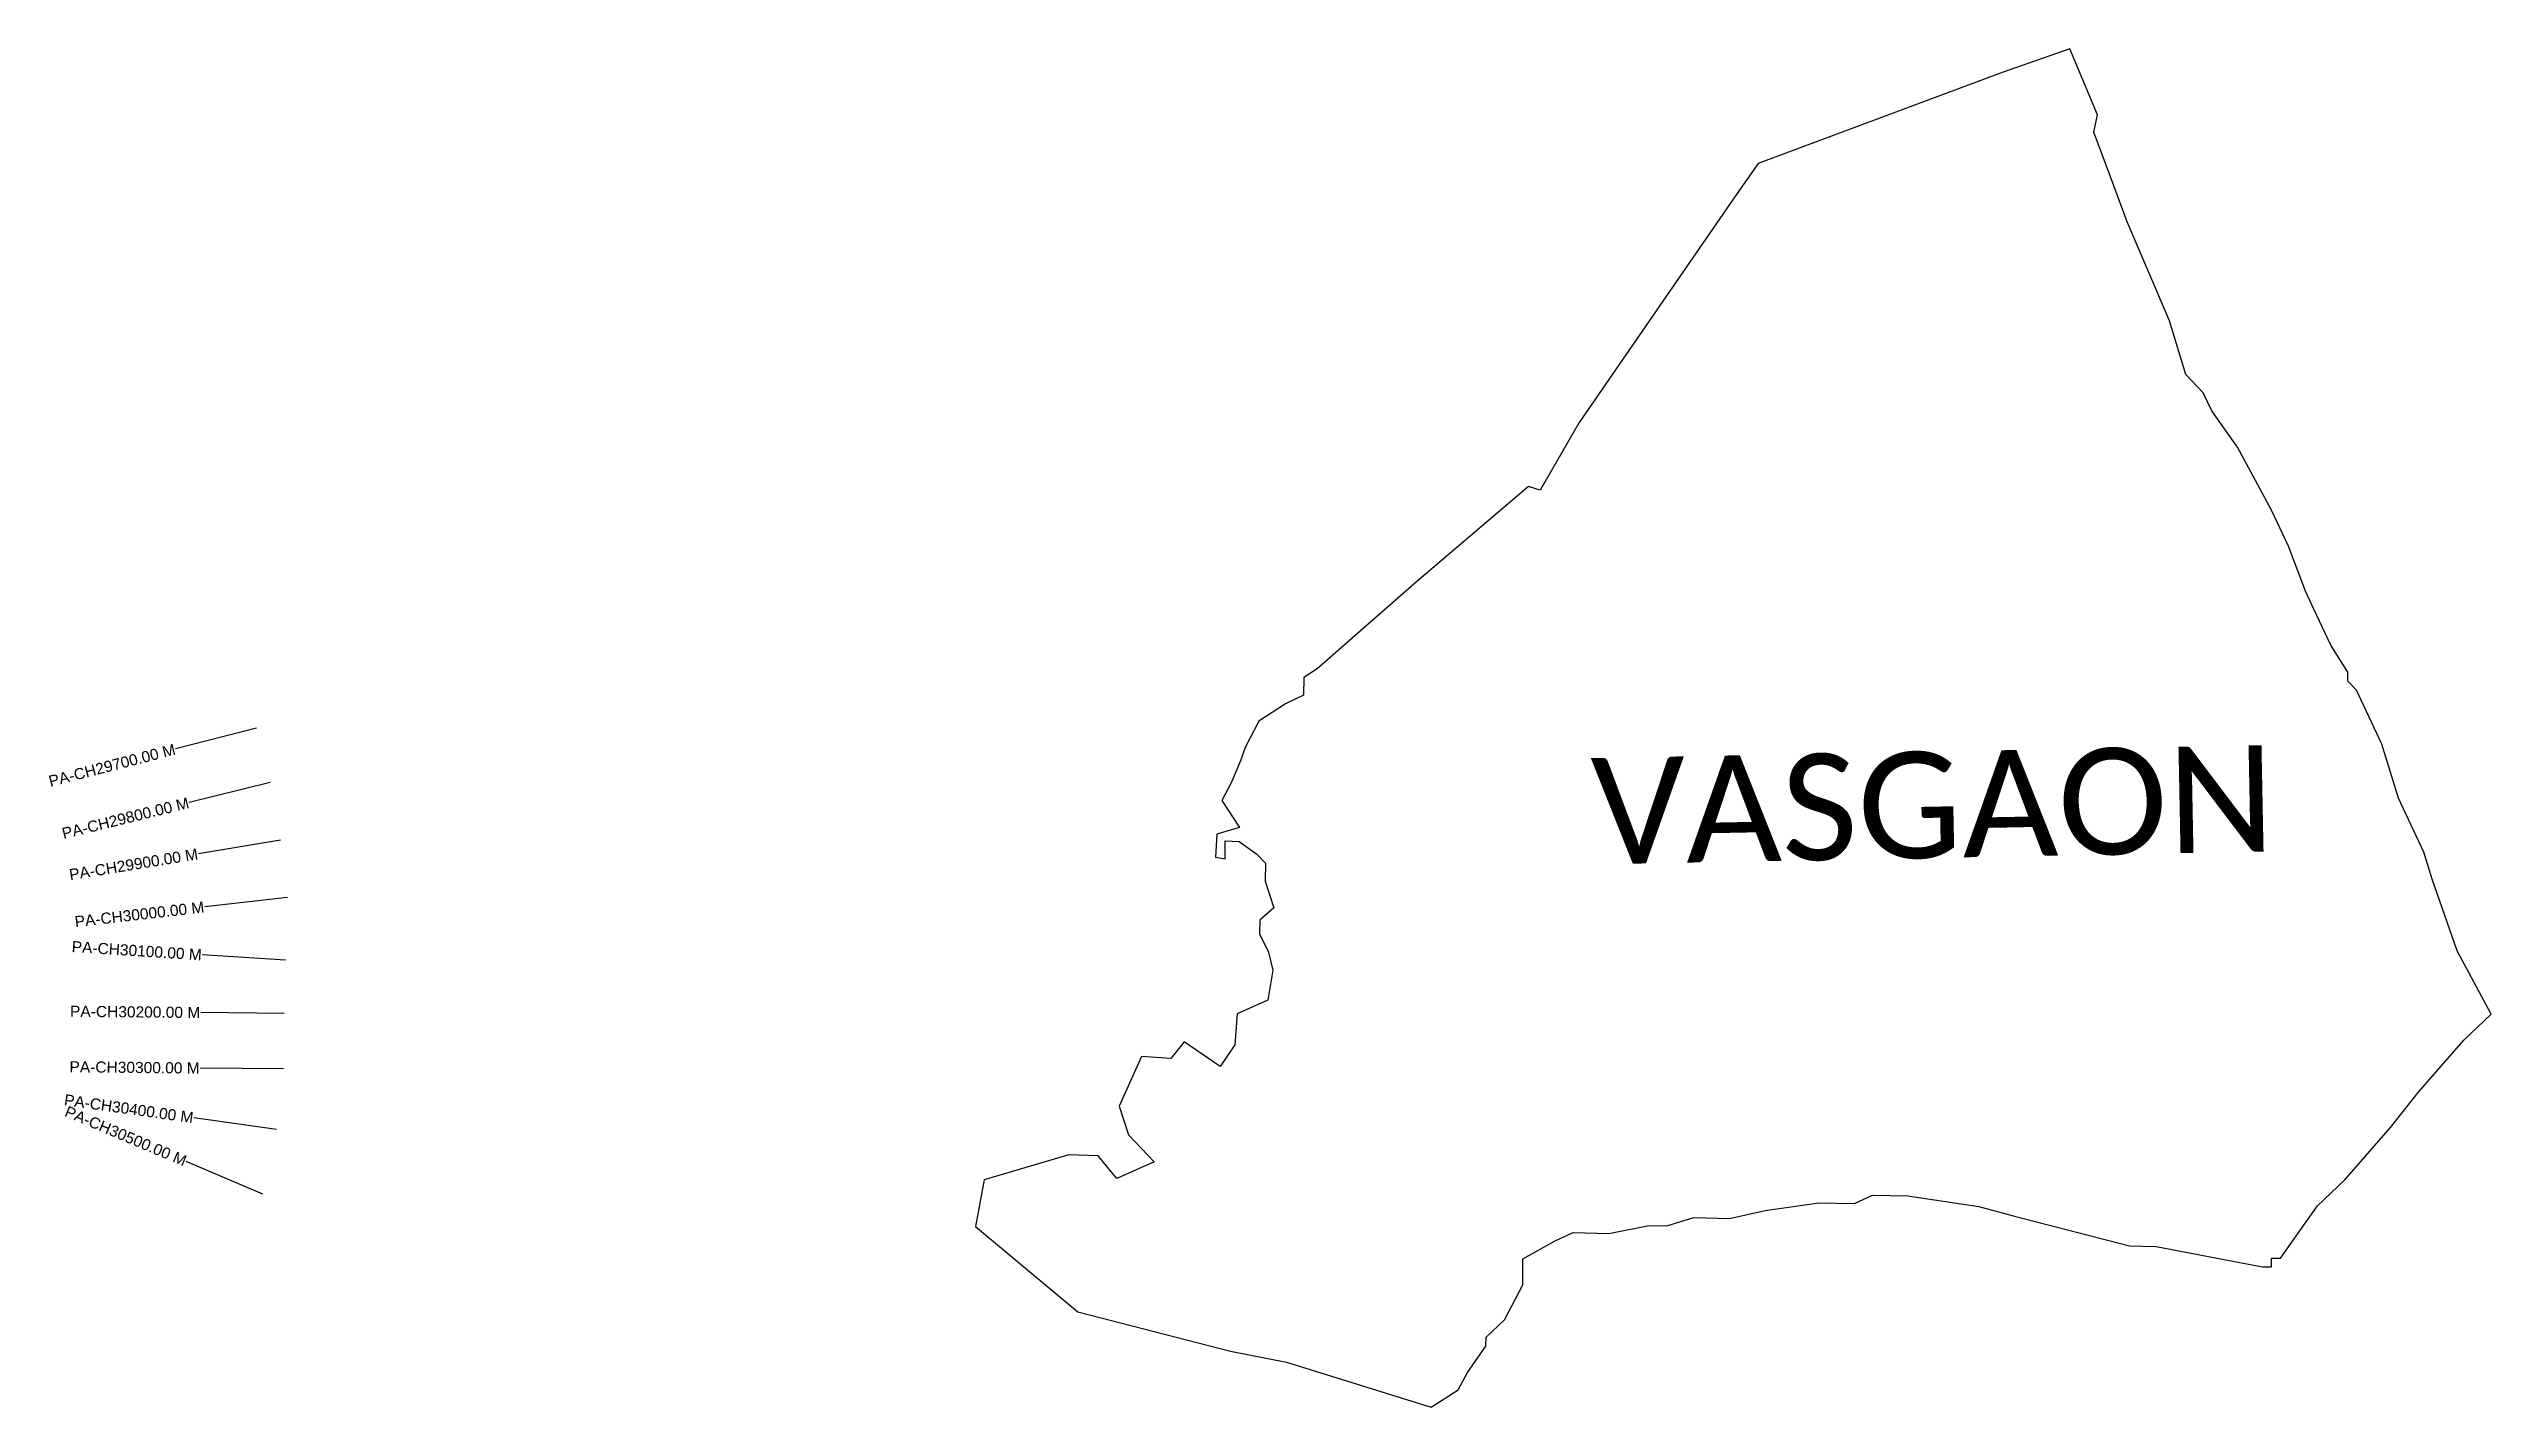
# Model space of a CAD drawing. Header units: metres. Extents: x 256491 to 268651, y 2138635 to 2205280.
# Drawn here: x 256491 to 260888, y 2202833 to 2205280 of the extents above.
import ezdxf
from ezdxf.enums import TextEntityAlignment as Align

# ---------------------------------------------------------------- set-up
doc = ezdxf.new("R2010")
doc.units = ezdxf.units.M
doc.header["$MEASUREMENT"] = 0
for name, color, linetype in [('CS', 134, 'Continuous'), ('CSMark', 6, 'Continuous'), ('village', 3, 'Continuous'), ('VILLAGE NAME', 250, 'Continuous')]:
    doc.layers.add(name, color=color, linetype=linetype)
doc.styles.add('DynamicDimensions', font='arial.ttf')

msp = doc.modelspace()

# ---------------------------------------------------------------- linework, layer by layer
at = {"layer": 'CS'}
for p, q in [((256864.4, 2204056.2), (256719.1, 2204018.8)), ((256889.2, 2203958.6), (256743.6, 2203922.6)), ((256908, 2203854.4), (256760, 2203830.1)), ((256920.5, 2203751.5), (256771.4, 2203734.4)), ((256916.8, 2203638.5), (256767.1, 2203648)), ((256914.4, 2203542.5), (256764.4, 2203544.1)), ((256913.3, 2203442.5), (256763.4, 2203444.1)), ((256900.4, 2203333.7), (256751.8, 2203354.6)), ((256876.3, 2203217.3), (256738.2, 2203275.7))]:
    msp.add_line(p, q, dxfattribs=at)
at = {"layer": 'village', "color": 3, "true_color": 0x00ff00}
msp.add_lwpolyline([(260599.5, 2204205.7), (260568.9, 2204270.5), (260553.7, 2204302.9), (260523.5, 2204383.8), (260493, 2204448.7), (260431.6, 2204562.4), (260385.1, 2204627.6), (260369.9, 2204660.1), (260338.6, 2204692.9), (260308.8, 2204789.8), (260232.9, 2204968), (260202.7, 2205048.8), (260172.6, 2205129.7), (260179.4, 2205160.9), (260129.4, 2205279.5), (260008, 2205236.9), (259568.4, 2205073.1), (259568.4, 2205073.1), (259568.4, 2205073.1), (259568.4, 2205073.1), (259528.6, 2205016.9), (259528.6, 2205016.9), (259528.6, 2205016.9), (259528.6, 2205016.9), (259528.6, 2205016.9), (259246.3, 2204606.7), (259246.3, 2204606.7), (259246.3, 2204606.7), (259176.1, 2204485), (259154.9, 2204491.6), (258953.4, 2204319.9), (258953.4, 2204319.9), (258953.4, 2204319.9), (258953.4, 2204319.9), (258953.4, 2204319.9), (258953.4, 2204319.9), (258774.7, 2204163.3), (258750.4, 2204147.7), (258749.9, 2204115.7), (258717.7, 2204100.2), (258669.2, 2204069), (258644.5, 2204021.4), (258636.1, 2203997.5), (258619.5, 2203957.8), (258603, 2203926), (258634.3, 2203877.5), (258593.6, 2203865.5), (258591.4, 2203823.9), (258608.8, 2203821), (258608.7, 2203853.4), (258634.1, 2203852.3), (258665.5, 2203829.1), (258681.3, 2203812.8), (258680.8, 2203780.8), (258696.1, 2203732.6), (258671, 2203710.5), (258670.6, 2203685.7), (258686.9, 2203652.7), (258694.4, 2203620.6), (258685.4, 2203566.4), (258630.1, 2203541.7), (258630.2, 2203541.8), (258625.9, 2203486), (258625.9, 2203486), (258625.9, 2203486), (258625.9, 2203486), (258599.5, 2203447.2), (258534.9, 2203491.4), (258510.9, 2203461.2), (258510.9, 2203461.2), (258458.1, 2203464.7), (258458.1, 2203464.7), (258418.2, 2203375.5), (258434.7, 2203323.9), (258434.7, 2203323.9), (258481, 2203275.2), (258481, 2203275.2), (258481, 2203275.2), (258481, 2203275.2), (258413.8, 2203245.4), (258380.2, 2203286.1), (258327.4, 2203287.8), (258327.4, 2203287.8), (258327.4, 2203287.8), (258174.9, 2203242.7), (258174.9, 2203242.7), (258159.4, 2203159.1), (258159.4, 2203159.1), (258159.4, 2203159.1), (258159.4, 2203159.1), (258159.4, 2203159.1), (258159.4, 2203159.1), (258343.3, 2203005.4), (258343.3, 2203005.4), (258343.3, 2203005.4), (258343.3, 2203005.4), (258343.3, 2203005.4), (258618.4, 2202934.4), (258719.1, 2202914.8), (258719.1, 2202914.8), (258719.1, 2202914.8), (258719.1, 2202914.8), (258979.4, 2202833.5), (259028.3, 2202864.4), (259045, 2202896.1), (259078.2, 2202943.4), (259078.6, 2202959.4), (259111.5, 2202990.7), (259145, 2203054), (259145, 2203100.5), (259203, 2203132.8), (259235.5, 2203148), (259299.5, 2203146.5), (259372.1, 2203160.8), (259404.1, 2203160), (259452.5, 2203174.9), (259516.6, 2203173.4), (259581.1, 2203187.9), (259677.7, 2203201.6), (259741.7, 2203200.1), (259774.2, 2203215.3), (259838.2, 2203213.8), (259966, 2203194.7), (260029.8, 2203177.2), (260236.9, 2203124.1), (260285, 2203123), (260476.5, 2203086.3), (260492.5, 2203085.9), (260492.9, 2203101.9), (260509, 2203101.5), (260575.3, 2203196.1), (260624.5, 2203243.1), (260707, 2203337.3), (260756.6, 2203400.2), (260839, 2203494.5), (260888.2, 2203541.4), (260826.8, 2203655.1), (260781.8, 2203784.4), (260766.9, 2203832.9), (260721.1, 2203930.2), (260691.4, 2204027.1), (260645.6, 2204124.4), (260630, 2204140.8), (260630.4, 2204156.8)], close=True, dxfattribs=at)

# ---------------------------------------------------------------- texts
at = {"layer": 'CSMark', "style": 'DynamicDimensions'}
for s, rotation, p in [('PA-CH29700.00 M', 14.4399, (256718.1, 2204018.6)), ('PA-CH29800.00 M', 13.8789, (256742.6, 2203922.4)), ('PA-CH29900.00 M', 9.2895, (256759, 2203830)), ('PA-CH30000.00 M', 6.5407, (256770.4, 2203734.3)), ('PA-CH30100.00 M', 356.3543, (256766.1, 2203648.1)), ('PA-CH30200.00 M', 359.4193, (256763.4, 2203544.1)), ('PA-CH30300.00 M', 359.4193, (256762.4, 2203444.1)), ('PA-CH30400.00 M', 351.998, (256750.9, 2203354.7)), ('PA-CH30500.00 M', 337.0789, (256737.3, 2203276.1))]:
    msp.add_text(s, height=20, rotation=rotation, dxfattribs=at).set_placement(p, align=Align.MIDDLE_RIGHT)
at = {"layer": 'VILLAGE NAME', "insert": (259266.3, 2204002.2), "char_height": 191.456, "attachment_point": 1, "rotation": 1.1028}
msp.add_mtext_dynamic_manual_height_columns('{\\fCalibri|b0|i0|c0|p34;VASGAON}', width=1279.793, gutter_width=957.3, heights=[0], dxfattribs=at)

doc.saveas('drawing.dxf')
